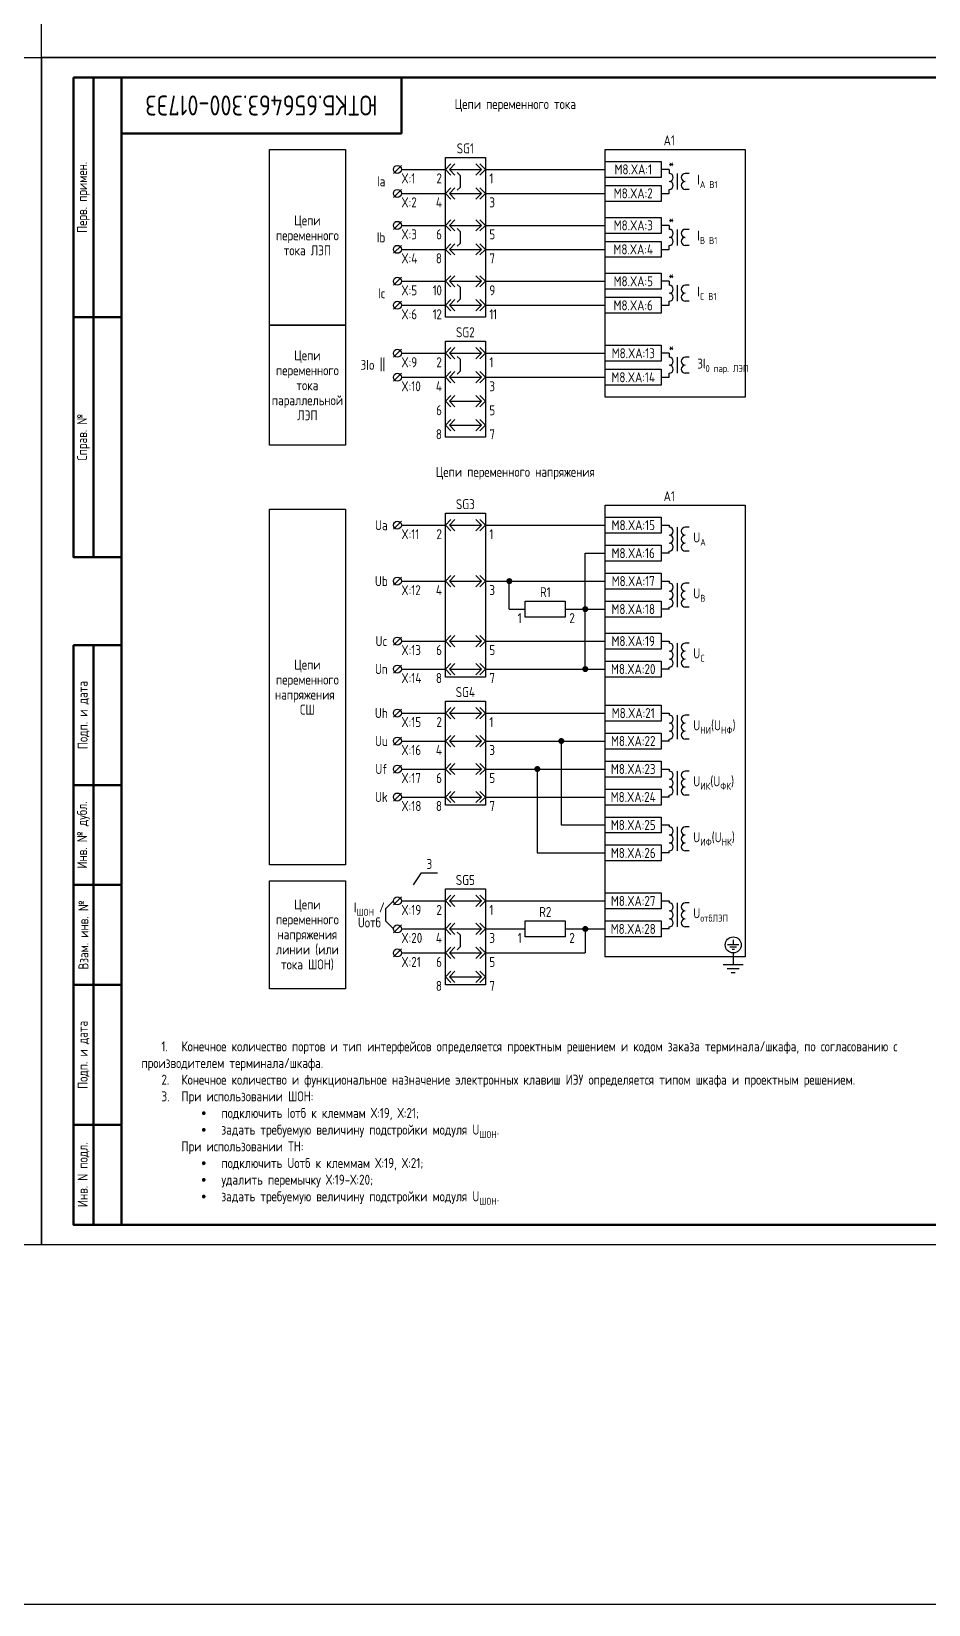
# Model space of a CAD drawing. Header units: millimetres. Extents: x -863 to 2106, y -90 to 586.
# Drawn here: x -2.5 to 221.8, y -90 to 303.5 of the extents above; entities that cross this region are included whole.
import ezdxf

# ---------------------------------------------------------------- set-up
doc = ezdxf.new("R2010")
doc.units = ezdxf.units.MM
doc.styles.add('Gost_type_A', font='GOST_0.TTF')

# ---------------------------------------------------------------- blocks, each defined once
blk = doc.blocks.new('Штамп угловой верхний')
at = {"lineweight": 50}
blk.add_lwpolyline([(0, 0), (70, 0), (70, -14), (0, -14)], close=True, dxfattribs=at)
blk = doc.blocks.new('Формат_А3')
blk.add_lwpolyline([(-420, 297), (0, 297), (0, 0), (-420, 0)], close=True)
at = {"lineweight": 50}
blk.add_lwpolyline([(-400, 292), (-5, 292), (-5, 5), (-400, 5)], close=True, dxfattribs=at)
blk = doc.blocks.new('Штамп левый верхний')
at = {"lineweight": 50}
for points in [[(-12, 0), (-7, 0), (-7, -60), (-12, -60)], [(-7, 0), (0, 0), (0, -60), (-7, -60)], [(-12, -60), (-7, -60), (-7, -120), (-12, -120)], [(-7, -60), (0, -60), (0, -120), (-7, -120)]]:
    blk.add_lwpolyline(points, close=True, dxfattribs=at)
at = {"char_height": 2.5, "width": 60, "attachment_point": 5, "rotation": 90, "style": 'Gost_type_A'}
for s, insert in [('Перв. примен.', (-9.5, -30)), ('Справ. №', (-9.5, -90))]:
    blk.add_mtext(s, dxfattribs=dict(at, insert=insert))
blk = doc.blocks.new('Штамп левый нижний')
at = {"lineweight": 50}
for points in [[(-12, 145), (-7, 145), (-7, 110), (-12, 110)], [(-7, 145), (0, 145), (0, 110), (-7, 110)], [(-12, 110), (-7, 110), (-7, 85), (-12, 85)], [(-7, 110), (0, 110), (0, 85), (-7, 85)], [(-12, 85), (-7, 85), (-7, 60), (-12, 60)], [(-7, 85), (0, 85), (0, 60), (-7, 60)], [(-12, 60), (-7, 60), (-7, 25), (-12, 25)], [(-7, 60), (0, 60), (0, 25), (-7, 25)], [(-12, 25), (-7, 25), (-7, 0), (-12, 0)], [(-7, 25), (0, 25), (0, 0), (-7, 0)]]:
    blk.add_lwpolyline(points, close=True, dxfattribs=at)
at = {"char_height": 2.5, "attachment_point": 5, "rotation": 90, "style": 'Gost_type_A'}
for s, insert, width in [('Подп. и дата', (-9.5, 127.5), 35), ('Инв. № дубл.', (-9.5, 97.5), 25), ('Взам. инв. №', (-9.5, 72.5), 25), ('Подп. и дата', (-9.5, 42.5), 35), ('Инв. N подл.', (-9.5, 12.5), 25)]:
    blk.add_mtext(s, dxfattribs=dict(at, insert=insert, width=width))
blk = doc.blocks.new('БИ_разъем')
for p, q in [((0, 0), (1.41, 1.41)), ((0, 0), (1.41, 1.41)), ((0, 0), (1.41, -1.41)), ((0, 0), (1.41, -1.41)), ((1, 0), (2.41, 1.41)), ((1, 0), (2.41, -1.41)), ((1, 0), (9, 0)), ((9, 0), (7.59, 1.41)), ((9, 0), (7.59, -1.41)), ((10, 0), (8.59, 1.41)), ((10, 0), (8.59, 1.41)), ((10, 0), (8.59, -1.41)), ((10, 0), (8.59, -1.41))]:
    blk.add_line(p, q)
blk = doc.blocks.new('БИ_перемычка')
for p, q in [((2.97, -0.79), (3.67, -1.5)), ((3.67, -1.5), (3.67, -4.5)), ((2.97, -5.21), (3.67, -4.5))]:
    blk.add_line(p, q)
blk = doc.blocks.new('POINT')
at = {"const_width": 0.75}
blk.add_lwpolyline([(-0.375, 0, 1), (0.375, 0, 1)], format="xyb", close=True, dxfattribs=at)
blk = doc.blocks.new('Формат_А4')
blk.add_lwpolyline([(0, 297), (0, 0), (-210, 0), (-210, 297)], close=True)
at = {"lineweight": 50}
blk.add_lwpolyline([(-190, 292), (-5, 292), (-5, 5), (-190, 5)], close=True, dxfattribs=at)

msp = doc.modelspace()

# ---------------------------------------------------------------- linework, layer by layer
for p, q in [((90, 270), (88, 268)), ((90, 269), (101, 269)), ((111, 269), (141, 269)), ((157, 269), (155, 269)), ((90, 264), (88, 262)), ((90.01, 263), (100.83, 263)), ((111, 263), (141, 263)), ((155, 263), (157, 263)), ((90, 256), (88, 254)), ((90.01, 255), (100.83, 255)), ((111, 255), (141, 255)), ((157, 255), (155, 255)), ((90, 250), (88, 248)), ((90.01, 249), (100.83, 249)), ((111, 249), (141, 249)), ((155, 249), (157, 249)), ((90, 242), (88, 240)), ((90.01, 241), (100.83, 241)), ((111, 241), (141, 241)), ((157, 241), (155, 241)), ((90, 236), (88, 234)), ((90.01, 235), (100.83, 235)), ((111, 235), (141, 235)), ((155, 235), (157, 235)), ((90, 224), (88, 222)), ((90, 223), (101, 223)), ((111, 223), (141, 223)), ((157, 223), (155, 223)), ((90, 218), (88, 216)), ((90.01, 217), (100.83, 217)), ((111, 217), (141, 217)), ((155, 217), (157, 217)), ((90, 181), (88, 179)), ((90.01, 180), (101, 180)), ((111, 180), (141, 180)), ((136, 144), (136, 173)), ((136, 173), (141, 173)), ((90, 167), (88, 165)), ((90.01, 166), (101, 166)), ((111, 166), (141, 166)), ((117, 159), (117, 166)), ((117, 159), (121, 159)), ((131, 159), (141, 159)), ((90, 152), (88, 150)), ((90.01, 151), (101, 151)), ((111, 151), (141, 151)), ((90, 145), (88, 143)), ((90.01, 144), (101, 144)), ((111, 144), (141, 144)), ((90, 134), (88, 132)), ((90.01, 133), (101, 133)), ((111, 133), (141, 133)), ((90, 127), (88, 125)), ((90.01, 126), (101, 126)), ((111, 126), (141, 126)), ((130, 126), (130, 105)), ((90, 120), (88, 118)), ((90.01, 119), (101, 119)), ((111, 119), (141, 119)), ((124, 119), (124, 98)), ((90, 113), (88, 111)), ((90.01, 112), (101, 112)), ((111, 112), (141, 112)), ((130, 105), (141, 105)), ((124, 98), (141, 98)), ((93, 90), (95, 93)), ((95, 93), (99, 93)), ((90, 87), (88, 85)), ((88, 86), (86, 84)), ((86, 84), (86, 81)), ((90.01, 86), (101, 86)), ((111, 86), (141, 86)), ((86, 81), (88, 79)), ((90, 80), (88, 78)), ((90.01, 79), (101, 79)), ((111, 79), (121, 79)), ((131, 79), (141, 79)), ((136, 79), (136, 73)), ((90, 74), (88, 72)), ((90.01, 73), (101, 73)), ((111, 73), (136, 73))]:
    msp.add_line(p, q)
at = {"ltscale": 4}
for p, q in [((157, 269), (157, 268)), ((157, 268.5), (157, 268)), ((159, 268), (159, 264)), ((159, 268), (159, 264)), ((162, 268), (161, 268)), ((162, 268), (161, 268)), ((157, 263), (157, 264)), ((162, 264), (161, 264)), ((162, 264), (161, 264)), ((157, 255), (157, 254)), ((157, 254.5), (157, 254)), ((159, 254), (159, 250)), ((159, 254), (159, 250)), ((162, 254), (161, 254)), ((162, 254), (161, 254)), ((157, 249), (157, 250)), ((162, 250), (161, 250)), ((162, 250), (161, 250)), ((157, 241), (157, 240)), ((157, 240.5), (157, 240)), ((159, 240), (159, 236)), ((159, 240), (159, 236)), ((162, 240), (161, 240)), ((162, 240), (161, 240)), ((157, 235), (157, 236)), ((162, 236), (161, 236)), ((162, 236), (161, 236)), ((157, 223), (157, 222)), ((157, 222.5), (157, 222)), ((159, 222), (159, 218)), ((159, 222), (159, 218)), ((162, 222), (161, 222)), ((162, 222), (161, 222)), ((157, 217), (157, 218)), ((162, 218), (161, 218)), ((162, 218), (161, 218)), ((155, 180), (157, 180)), ((157, 180), (157, 179.5)), ((157, 180), (157, 179.5)), ((159, 179.5), (159, 175.5)), ((159, 177.5), (159, 173.5)), ((162, 179.5), (161, 179.5)), ((157, 173), (157, 173.5)), ((162, 173.5), (161, 173.5)), ((157, 173), (155, 173)), ((155, 166), (157, 166)), ((157, 166), (157, 165.5)), ((157, 166), (157, 165.5)), ((159, 165.5), (159, 161.5)), ((162, 165.5), (161, 165.5)), ((159, 163.5), (159, 159.5)), ((157, 159), (155, 159)), ((157, 159), (157, 159.5)), ((162, 159.5), (161, 159.5)), ((155, 151), (157, 151)), ((157, 151), (157, 150.5)), ((157, 151), (157, 150.5)), ((159, 150.5), (159, 146.5)), ((162, 150.5), (161, 150.5)), ((159, 148.5), (159, 144.5)), ((157, 144), (155, 144)), ((157, 144), (157, 144.5)), ((162, 144.5), (161, 144.5)), ((155, 133), (157, 133)), ((157, 133), (157, 132.5)), ((157, 133), (157, 132.5)), ((159, 132.5), (159, 128.5)), ((159, 130.5), (159, 126.5)), ((162, 132.5), (161, 132.5)), ((157, 126), (155, 126)), ((157, 126), (157, 126.5)), ((162, 126.5), (161, 126.5)), ((155, 119), (157, 119)), ((157, 119), (157, 118.5)), ((157, 119), (157, 118.5)), ((159, 118.5), (159, 114.5)), ((162, 118.5), (161, 118.5)), ((159, 116.5), (159, 112.5)), ((157, 112), (155, 112)), ((157, 112), (157, 112.5)), ((162, 112.5), (161, 112.5)), ((155, 105), (157, 105)), ((157, 105), (157, 104.5)), ((157, 105), (157, 104.5)), ((159, 104.5), (159, 100.5)), ((159, 102.5), (159, 98.5)), ((162, 104.5), (161, 104.5)), ((157, 98), (157, 98.5)), ((162, 98.5), (161, 98.5)), ((157, 98), (155, 98)), ((155, 86), (157, 86)), ((157, 86), (157, 85.5)), ((157, 86), (157, 85.5)), ((159, 85.5), (159, 81.5)), ((159, 83.5), (159, 79.5)), ((162, 85.5), (161, 85.5)), ((157, 79), (155, 79)), ((157, 79), (157, 79.5)), ((162, 79.5), (161, 79.5))]:
    msp.add_line(p, q, dxfattribs=at)
at = {"ltscale": 4.32}
for p, q in [((174.42, 75), (171.58, 75)), ((173, 76.28), (173, 75)), ((173.85, 74.43), (172.15, 74.43)), ((173.28, 73.86), (172.72, 73.86)), ((173, 73), (173, 70)), ((175.5, 70), (170.5, 70)), ((174.5, 69), (171.5, 69)), ((173.5, 68), (172.5, 68))]:
    msp.add_line(p, q, dxfattribs=at)
for points in [[(-863, 586), (2106, 586), (2106, -90), (-863, -90)], [(0, 513), (761, 513), (761, 297), (0, 297)], [(76, 230), (57, 230), (57, 274), (76, 274)], [(101, 272), (111, 272), (111, 232), (101, 232)], [(141, 274), (176, 274), (176, 212), (141, 212)], [(141, 271), (155, 271), (155, 267), (141, 267)], [(141, 265), (155, 265), (155, 261), (141, 261)], [(141, 257), (155, 257), (155, 253), (141, 253)], [(141, 251), (155, 251), (155, 247), (141, 247)], [(141, 243), (155, 243), (155, 239), (141, 239)], [(141, 237), (155, 237), (155, 233), (141, 233)], [(76, 200), (57, 200), (57, 230), (76, 230)], [(101, 226), (111, 226), (111, 202), (101, 202)], [(141, 225), (155, 225), (155, 221), (141, 221)], [(141, 219), (155, 219), (155, 215), (141, 215)], [(141, 185), (176, 185), (176, 72), (141, 72)], [(76, 95), (57, 95), (57, 184), (76, 184)], [(101, 183), (111, 183), (111, 142), (101, 142)], [(141, 182), (155, 182), (155, 178), (141, 178)], [(141, 175), (155, 175), (155, 171), (141, 171)], [(141, 168), (155, 168), (155, 164), (141, 164)], [(121, 161), (131, 161), (131, 157), (121, 157)], [(141, 161), (155, 161), (155, 157), (141, 157)], [(141, 153), (155, 153), (155, 149), (141, 149)], [(141, 146), (155, 146), (155, 142), (141, 142)], [(101, 136), (111, 136), (111, 110), (101, 110)], [(141, 135), (155, 135), (155, 131), (141, 131)], [(141, 128), (155, 128), (155, 124), (141, 124)], [(141, 121), (155, 121), (155, 117), (141, 117)], [(141, 114), (155, 114), (155, 110), (141, 110)], [(141, 107), (155, 107), (155, 103), (141, 103)], [(141, 100), (155, 100), (155, 96), (141, 96)], [(76, 64), (57, 64), (57, 91), (76, 91)], [(101, 89), (111, 89), (111, 65), (101, 65)], [(141, 88), (155, 88), (155, 84), (141, 84)], [(121, 81), (131, 81), (131, 77), (121, 77)], [(141, 81), (155, 81), (155, 77), (141, 77)]]:
    msp.add_lwpolyline(points, close=True)
for centre, radius in [((89, 269), 1), ((89, 263), 1), ((89, 255), 1), ((89, 249), 1), ((89, 241), 1), ((89, 235), 1), ((89, 223), 1), ((89, 217), 1), ((89, 180), 1), ((89, 166), 1), ((89, 151), 1), ((89, 144), 1), ((89, 133), 1), ((89, 126), 1), ((89, 119), 1), ((89, 112), 1), ((89, 86), 1), ((89, 79), 1), ((173, 75), 2), ((89, 73), 1)]:
    msp.add_circle(centre, radius)
at = {"ltscale": 4}
for centre, start, end in [((157, 267), 270, 90), ((157, 267), 270, 90), ((161, 267), 90, 270), ((161, 267), 90, 270), ((157, 265), 270, 90), ((157, 265), 270, 90), ((161, 265), 90, 270), ((161, 265), 90, 270), ((157, 253), 270, 90), ((157, 253), 270, 90), ((157, 251), 270, 90), ((157, 251), 270, 90), ((161, 253), 90, 270), ((161, 253), 90, 270), ((161, 251), 90, 270), ((161, 251), 90, 270), ((157, 239), 270, 90), ((157, 239), 270, 90), ((157, 237), 270, 90), ((157, 237), 270, 90), ((161, 239), 90, 270), ((161, 239), 90, 270), ((161, 237), 90, 270), ((161, 237), 90, 270), ((157, 221), 270, 90), ((157, 221), 270, 90), ((161, 221), 90, 270), ((161, 221), 90, 270), ((157, 219), 270, 90), ((157, 219), 270, 90), ((161, 219), 90, 270), ((161, 219), 90, 270), ((157, 178.5), 270, 90), ((157, 176.5), 270, 90), ((161, 178.5), 90, 270), ((161, 178.5), 90, 270), ((161, 176.5), 90, 270), ((161, 176.5), 90, 270), ((157, 174.5), 270, 90), ((161, 174.5), 90, 270), ((157, 164.5), 270, 90), ((161, 164.5), 90, 270), ((161, 164.5), 90, 270), ((157, 162.5), 270, 90), ((157, 160.5), 270, 90), ((161, 162.5), 90, 270), ((161, 162.5), 90, 270), ((161, 160.5), 90, 270), ((157, 149.5), 270, 90), ((161, 149.5), 90, 270), ((161, 149.5), 90, 270), ((157, 147.5), 270, 90), ((157, 145.5), 270, 90), ((161, 147.5), 90, 270), ((161, 147.5), 90, 270), ((161, 145.5), 90, 270), ((157, 131.5), 270, 90), ((157, 129.5), 270, 90), ((161, 131.5), 90, 270), ((161, 131.5), 90, 270), ((161, 129.5), 90, 270), ((161, 129.5), 90, 270), ((157, 127.5), 270, 90), ((161, 127.5), 90, 270), ((157, 117.5), 270, 90), ((161, 117.5), 90, 270), ((161, 117.5), 90, 270), ((157, 115.5), 270, 90), ((157, 113.5), 270, 90), ((161, 115.5), 90, 270), ((161, 115.5), 90, 270), ((161, 113.5), 90, 270), ((157, 103.5), 270, 90), ((157, 101.5), 270, 90), ((161, 103.5), 90, 270), ((161, 103.5), 90, 270), ((161, 101.5), 90, 270), ((161, 101.5), 90, 270), ((157, 99.5), 270, 90), ((161, 99.5), 90, 270), ((157, 84.5), 270, 90), ((157, 82.5), 270, 90), ((161, 84.5), 90, 270), ((161, 84.5), 90, 270), ((161, 82.5), 90, 270), ((161, 82.5), 90, 270), ((157, 80.5), 270, 90), ((161, 80.5), 90, 270)]:
    msp.add_arc(centre, 1, start, end, dxfattribs=at)

# ---------------------------------------------------------------- block references
at = {"color": 1}
for name, p in [('Формат_А4', (0, 0)), ('Формат_А3', (420, 0)), ('Штамп левый верхний', (20, 292)), ('Штамп левый нижний', (20, 5))]:
    msp.add_blockref(name, p, dxfattribs=at)
for name, p in [('Штамп угловой верхний', (20, 292)), ('БИ_разъем', (101, 269)), ('БИ_перемычка', (101, 269)), ('БИ_разъем', (101, 263)), ('БИ_разъем', (101, 255)), ('БИ_перемычка', (101, 255)), ('БИ_разъем', (101, 249)), ('БИ_разъем', (101, 241)), ('БИ_перемычка', (101, 241)), ('БИ_разъем', (101, 235)), ('БИ_разъем', (101, 223)), ('БИ_перемычка', (101, 223)), ('БИ_разъем', (101, 217)), ('БИ_разъем', (101, 211)), ('БИ_разъем', (101, 205)), ('БИ_разъем', (101, 180)), ('БИ_разъем', (101, 166)), ('POINT', (117, 166)), ('POINT', (136, 159)), ('БИ_разъем', (101, 151)), ('БИ_разъем', (101, 144)), ('POINT', (136, 144)), ('БИ_разъем', (101, 133)), ('БИ_разъем', (101, 126)), ('POINT', (130, 126)), ('БИ_разъем', (101, 119)), ('POINT', (124, 119)), ('БИ_разъем', (101, 112)), ('БИ_разъем', (101, 86)), ('БИ_разъем', (101, 79)), ('POINT', (136, 79)), ('БИ_перемычка', (101, 79)), ('БИ_разъем', (101, 73)), ('БИ_разъем', (101, 67))]:
    msp.add_blockref(name, p)

# ---------------------------------------------------------------- texts
at = {"insert": (55, 285), "char_height": 5, "width": 70, "attachment_point": 5, "rotation": 180, "style": 'Gost_type_A'}
msp.add_mtext('ЮТКБ.656463.300-017Э3', dxfattribs=at)
at = {"char_height": 2.5, "line_spacing_factor": 0.9, "style": 'Gost_type_A'}
for s, insert, width, attachment_point in [('Цепи переменного тока', (118.5, 285), 197, 5), ('SG1', (106, 273), 10, 8), ('A1', (157, 275), 32, 8), ('X:1', (90, 268), 10, 1), ('{\\T0.9;2}', (100, 268), 5, 3), ('{\\T0.9;1}', (112, 268), 5, 1), ('Ia', (86, 266), 6, 6), ('X:2', (90, 262), 10, 1), ('{\\T0.9;4}', (100, 262), 5, 3), ('{\\T0.9;3}', (112, 262), 5, 1), ('Цепи переменного тока ЛЭП', (66.5, 252.5), 19, 5), ('Ib', (86, 252), 6, 6), ('X:3', (90, 254), 10, 1), ('{\\T0.9;6}', (100, 254), 5, 3), ('{\\T0.9;5}', (112, 254), 5, 1), ('X:4', (90, 248), 10, 1), ('{\\T0.9;8}', (100, 248), 5, 3), ('{\\T0.9;7}', (112, 248), 5, 1), ('Ic', (86, 238), 6, 6), ('X:5', (90, 240), 10, 1), ('{\\T0.9;10}', (100, 240), 5, 3), ('{\\T0.9;9}', (112, 240), 5, 1), ('X:6', (90, 234), 10, 1), ('{\\T0.9;12}', (100, 234), 5, 3), ('{\\T0.9;11}', (112, 234), 5, 1), ('SG2', (106, 227), 10, 8), ('Цепи переменного тока параллельной ЛЭП', (66.5, 215), 19, 5), ('3Io {\\H1.08333x;||}', (86, 220), 8, 6), ('X:9', (90, 222), 10, 1), ('{\\T0.9;2}', (100, 222), 5, 3), ('{\\T0.9;1}', (112, 222), 5, 1), ('X:10', (90, 216), 10, 1), ('{\\T0.9;4}', (100, 216), 5, 3), ('{\\T0.9;3}', (112, 216), 5, 1), ('{\\T0.9;6}', (100, 210), 5, 3), ('{\\T0.9;5}', (112, 210), 5, 1), ('{\\T0.9;8}', (100, 204), 5, 3), ('{\\T0.9;7}', (112, 204), 5, 1), ('Цепи переменного напряжения', (118.5, 193), 197, 5), ('SG3', (106, 184), 10, 8), ('A1', (157, 186), 32, 8), ('Ua', (85, 180), 6, 5), ('X:11', (90, 179), 8, 1), ('{\\T0.9;2}', (100, 179), 5, 3), ('{\\T0.9;1}', (112, 179), 5, 1), ('Ub', (85, 166), 6, 5), ('X:12', (90, 165), 8, 1), ('{\\T0.9;4}', (100, 165), 5, 3), ('{\\T0.9;3}', (112, 165), 5, 1), ('R1', (126, 162), 10, 8), ('{\\T0.9;1}', (120, 158), 5, 3), ('{\\T0.9;2}', (132, 158), 5, 1), ('Uc', (85, 151), 6, 5), ('X:13', (90, 150), 8, 1), ('{\\T0.9;6}', (100, 150), 5, 3), ('{\\T0.9;5}', (112, 150), 5, 1), ('Цепи переменного напряжения  СШ', (66.5, 139.5), 19, 5), ('Un', (85, 144), 6, 5), ('X:14', (90, 143), 8, 1), ('{\\T0.9;8}', (100, 143), 5, 3), ('{\\T0.9;7}', (112, 143), 5, 1), ('SG4', (106, 137), 10, 8), ('Uh', (85, 133), 6, 5), ('X:15', (90, 132), 8, 1), ('{\\T0.9;2}', (100, 132), 5, 3), ('{\\T0.9;1}', (112, 132), 5, 1), ('Uu', (85, 126), 6, 5), ('X:16', (90, 125), 8, 1), ('{\\T0.9;4}', (100, 125), 5, 3), ('{\\T0.9;3}', (112, 125), 5, 1), ('Uf', (85, 119), 6, 5), ('X:17', (90, 118), 8, 1), ('{\\T0.9;6}', (100, 118), 5, 3), ('{\\T0.9;5}', (112, 118), 5, 1), ('Uk', (85, 112), 6, 5), ('X:18', (90, 111), 8, 1), ('{\\T0.9;8}', (100, 111), 5, 3), ('{\\T0.9;7}', (112, 111), 5, 1), ('3', (97, 94), 4, 8), ('SG5', (106, 90), 10, 8), ('Цепи переменного напряжения линии (или тока ШОН)', (66.5, 77.5), 19, 5), ('\\A1;I{\\H0.7x;\\S^ ШОН;} / \\PUотб', (82, 82.5), 12, 5), ('X:19', (90, 85), 8, 1), ('{\\T0.9;2}', (100, 85), 5, 3), ('{\\T0.9;1}', (112, 85), 5, 1), ('R2', (126, 82), 10, 8), ('X:20', (90, 78), 8, 1), ('{\\T0.9;4}', (100, 78), 5, 3), ('{\\T0.9;3}', (112, 78), 5, 1), ('{\\T0.9;1}', (120, 78), 5, 3), ('{\\T0.9;2}', (132, 78), 5, 1), ('X:21', (90, 72), 8, 1), ('{\\T0.9;6}', (100, 72), 5, 3), ('{\\T0.9;5}', (112, 72), 5, 1), ('{\\T0.9;8}', (100, 66), 5, 3), ('{\\T0.9;7}', (112, 66), 5, 1)]:
    msp.add_mtext(s, dxfattribs=dict(at, insert=insert, width=width, attachment_point=attachment_point))
at = {"char_height": 2.5, "style": 'Gost_type_A'}
for s, insert, width, attachment_point in [('M8.XA:1', (148, 269), 14, 5), ('*', (157.5, 270.5), 3, 5), ('\\A1;I{\\H0.7x;\\S^ A B1;}', (164, 266), 8, 4), ('M8.XA:2', (147.99, 263), 14.018, 5), ('M8.XA:3', (148, 255), 14, 5), ('*', (157.5, 256.5), 3, 5), ('\\A1;I{\\H0.7x;\\S^ B B1;}', (164, 252), 8, 4), ('M8.XA:4', (147.99, 248.99), 14.018, 5), ('M8.XA:5', (148, 241), 14, 5), ('*', (157.5, 242.5), 3, 5), ('M8.XA:6', (147.99, 234.99), 14.018, 5), ('\\A1;I{\\H0.7x;\\S^ C B1;}', (164, 238), 8, 4), ('*', (157.5, 224.5), 3, 5), ('M8.XA:13', (148, 223.01), 14, 5), ('\\A1;3I{\\H0.7x;\\S^ 0 пар. ЛЭП;}', (164, 220), 14.005, 4), ('M8.XA:14', (147.99, 217), 14.018, 5), ('M8.XA:15', (148, 180), 14, 5), ('\\A1;U{\\H0.7x;\\S^ A;}', (163, 176.5), 12, 4), ('M8.XA:16', (147.99, 173), 14.018, 5), ('M8.XA:17', (147.99, 166), 14.018, 5), ('\\A1;U{\\H0.7x;\\S^ B;}', (163, 162.5), 12, 4), ('M8.XA:18', (147.99, 159), 14.018, 5), ('M8.XA:19', (147.99, 151), 14.018, 5), ('\\A1;U{\\H0.7x;\\S^ C;}', (163, 147.5), 12, 4), ('M8.XA:20', (147.99, 144), 14.018, 5), ('M8.XA:21', (147.99, 133), 14.018, 5), ('\\A1;U{\\H0.7x;\\S^ НИ;}(U{\\H0.7x;\\S^ НФ;})', (163, 129.5), 12, 4), ('M8.XA:22', (147.99, 126), 14.018, 5), ('M8.XA:23', (147.99, 119), 14.018, 5), ('\\A1;U{\\H0.7x;\\S^ ИК;}(U{\\H0.7x;\\S^ ФК;})', (163, 115.5), 12, 4), ('M8.XA:24', (147.99, 112), 14.018, 5), ('M8.XA:25', (147.99, 105), 14.018, 5), ('\\A1;U{\\H0.7x;\\S^ ИФ;}(U{\\H0.7x;\\S^ НК;})', (163, 101.5), 12, 4), ('M8.XA:26', (147.99, 98), 14.018, 5), ('M8.XA:27', (147.99, 86), 14.018, 5), ('\\A1;U{\\H0.7x;\\S^ отбЛЭП;}', (163, 82.5), 12, 4), ('M8.XA:28', (147.99, 79), 14.018, 5), ('\\A1;\\P\\P\\pxi2,t4;1.^IКонечное количество портов и тип интерфейсов определяется проектным решением и кодом заказа терминала/шкафа, по согласованию с производителем терминала/шкафа.\\P2.^IКонечное количество и функциональное назначение электронных клавиш ИЭУ определяется типом шкафа и проектным решением.\\P3.^IПри использовании ШОН:\\P\\pi6,t4,5,8;{\\fSymbol|b0|i0|c2|p18;·^I}подключить Iотб к клеммам Х:19, Х:21;\\P{\\fSymbol|b0|i0|c2|p18;·^I}задать требуемую величину подстройки модуля U{\\H0.7x;\\S^ ШОН;}.\\P\\pi4,t4;При использовании ТН:\\P\\pi6,t4,5,8;{\\fSymbol|b0|i0|c2|p18;·^I}подключить Uотб к клеммам Х:19, Х:21;\\P{\\fSymbol|b0|i0|c2|p18;·^I}удалить перемычку Х:19-Х:20;\\P{\\fSymbol|b0|i0|c2|p18;·^I}задать требуемую величину подстройки модуля U{\\H0.7x;\\S^ ШОН;}.', (25, 10), 183, 7)]:
    msp.add_mtext(s, dxfattribs=dict(at, insert=insert, width=width, attachment_point=attachment_point))

doc.saveas('drawing.dxf')
